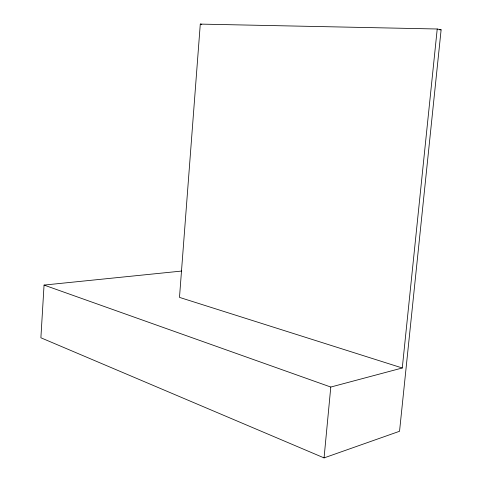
<?xml version="1.0" encoding="UTF-8"?>
<svg xmlns="http://www.w3.org/2000/svg" width="482" height="482" viewBox="0 0 482 482"><rect width="100%" height="100%" fill="white"/><g stroke="black" fill="none" stroke-linecap="round" stroke-linejoin="round"><path stroke-width="0.72" d="M181.72 271.053L44.055 285.073L40.886 337.78L324.061 457.9L399.542 431.276L441.114 29.818L437.222 28.998L200.283 24.1L179.491 297.388L402.277 367.983L437.222 28.998M324.061 457.9L330.785 387.046L402.277 367.983M439.614 29.788L441.114 29.818M200.283 24.1L201.765 24.341M44.055 285.073L330.785 387.046"/></g></svg>
